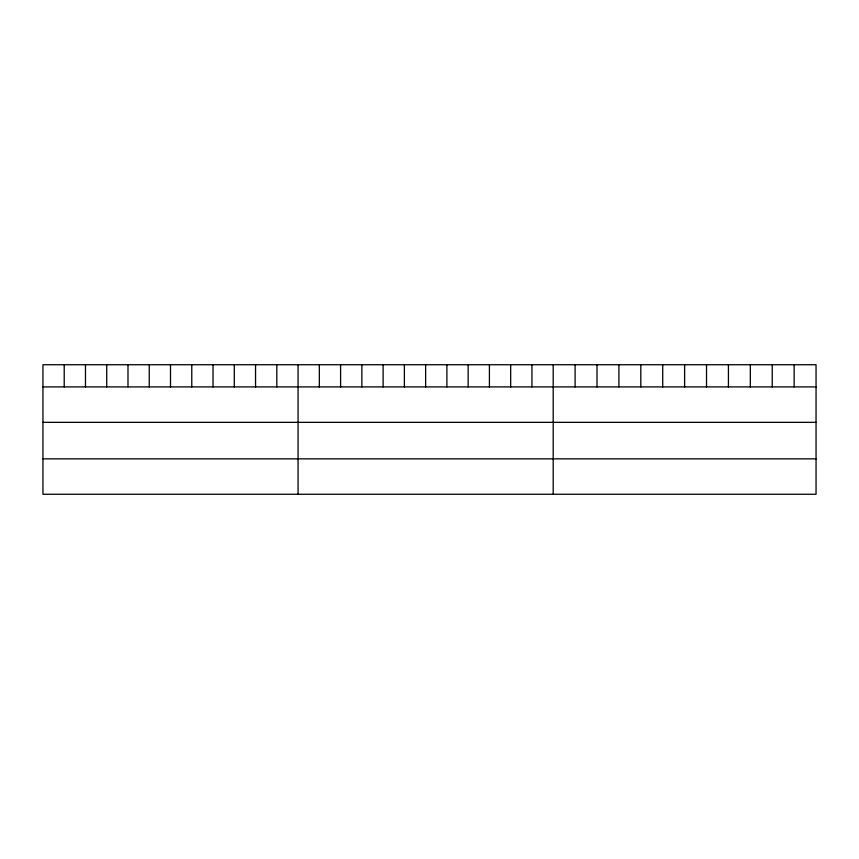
<?xml version="1.0" encoding="UTF-8"?>
<svg xmlns="http://www.w3.org/2000/svg" width="859" height="859" viewBox="0 0 859 859"><rect width="100%" height="100%" fill="white"/><g stroke="black" fill="none" stroke-linecap="round" stroke-linejoin="round"><path stroke-width="1.29" d="M816.05 386.904L816.05 494.269L42.95 494.269L42.95 364.731L816.05 364.731L816.05 386.904L42.95 386.904M42.95 422.338L816.05 422.338M42.95 458.846L816.05 458.846M794.145 364.731L794.145 386.904M772.241 364.731L772.241 386.904M750.336 364.731L750.336 386.904M728.432 364.731L728.432 386.904M706.528 364.731L706.528 386.904M684.623 364.731L684.623 386.904M662.719 364.731L662.719 386.904M640.814 364.731L640.814 386.904M618.909 364.731L618.909 386.904M597.005 364.731L597.005 386.904M575.101 364.731L575.101 386.904M553.196 364.731L553.196 494.269M531.936 364.731L531.936 386.904M510.675 364.731L510.675 386.904M489.415 364.731L489.415 386.904M468.155 364.731L468.155 386.904M446.895 364.731L446.895 386.904M425.634 364.731L425.634 386.904M404.374 364.731L404.374 386.904M383.114 364.731L383.114 386.904M361.854 364.731L361.854 386.904M340.594 364.731L340.594 386.904M319.333 364.731L319.333 386.904M298.073 364.731L298.073 494.269M276.813 364.731L276.813 386.904M255.553 364.731L255.553 386.904M234.292 364.731L234.292 386.904M213.032 364.731L213.032 386.904M191.772 364.731L191.772 386.904M170.512 364.731L170.512 386.904M149.251 364.731L149.251 386.904M127.991 364.731L127.991 386.904M106.731 364.731L106.731 386.904M85.47 364.731L85.47 386.904M64.21 364.731L64.21 386.904"/></g></svg>
